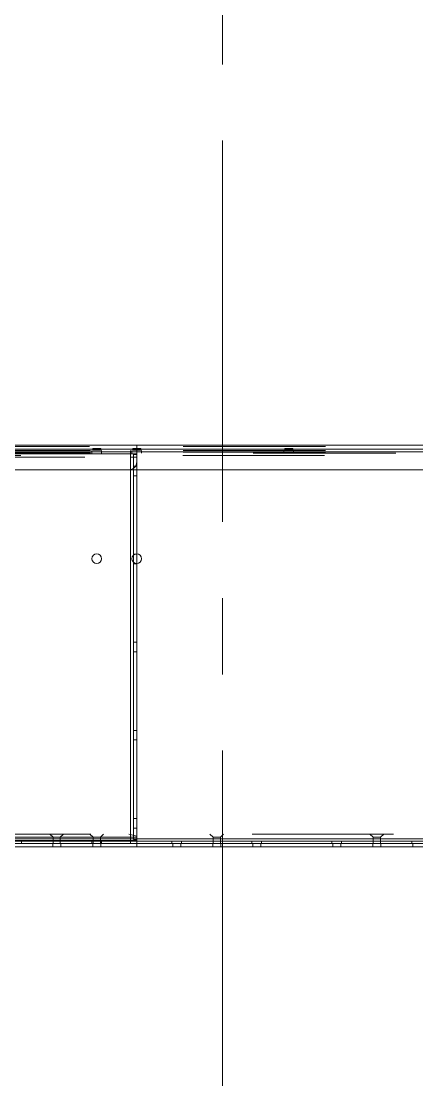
# Model space of a CAD drawing. Header units: millimetres. Extents: x 3220 to 226993, y 817 to 176024.
# Drawn here: x 98253 to 98747, y 160203 to 161525 of the extents above; entities that cross this region are included whole.
import ezdxf

# ---------------------------------------------------------------- set-up
doc = ezdxf.new("R2010")
doc.units = ezdxf.units.MM
doc.linetypes.add('AXES', pattern=[50.8, 31.75, -6.35, 6.35, -6.35])
doc.linetypes.add('DASHED', pattern=[15, 7, -8])
doc.layers.add('Axe', color=1, linetype='AXES', lineweight=9)
for name, color, linetype, lineweight, true_color in [('Sichtbare Kanten(DIN)', 7, 'Continuous', 50, 0x3f3f3f), ('Sichtbare tangentiale Kanten(DIN)', 7, 'Continuous', 50, 0x3f3f3f), ('Verdeckte Kanten(DIN)', 7, 'DASHED', 35, 0x3f3f3f), ('Verdeckte tangentiale Kanten(DIN)', 7, 'DASHED', 35, 0x3f3f3f)]:
    doc.layers.add(name, color=color, linetype=linetype, lineweight=lineweight, true_color=true_color)

# ---------------------------------------------------------------- blocks, each defined once
blk = doc.blocks.new('117')
at = {"layer": 'Sichtbare Kanten(DIN)', "color": 30, "lineweight": 0}
for p, q in [((-13130, 183), (-12107, 183)), ((-11108, 183), (-13106, 183)), ((-12107, 178), (-12107, 183)), ((-12107, 183), (-12107, 183)), ((-12107, 178), (-12107, 174.4)), ((-12107, 162.1), (-12107, 174.4)), ((-12107, 162.1), (-12107, 161.9)), ((-12107, -310), (-12107, 161.9)), ((-13102, 152.1), (-12117, 152.1)), ((-12117, 151.9), (-13102, 151.9)), ((-11118, 152.1), (-13096, 152.1)), ((-13096, 151.9), (-11118, 151.9)), ((-12111, -310), (-12111, 153.9)), ((-13107, -311), (-12107, -311)), ((-11107, -312), (-13107, -312)), ((-13107, -315), (-11107, -315)), ((-11107, -315), (-13107, -315)), ((-13107, -315), (-12107, -315)), ((-13107, -315), (-12107, -315)), ((-12115, -307), (-12111, -307)), ((-12115, -307), (-12115, -311)), ((-12111, -310), (-12107, -310)), ((-12107, -310), (-12107, -311)), ((-12107, -311), (-12107, -315)), ((-12107, -315), (-12107, -319)), ((-13107, -319), (-11107, -319)), ((-12107, -319), (-13107, -319))]:
    blk.add_line(p, q, dxfattribs=at)
for centre in [(-12157, 41), (-12107, 41)]:
    blk.add_circle(centre, 6, dxfattribs=at)
at = {"layer": 'Sichtbare Kanten(DIN)', "color": 30, "lineweight": 0, "extrusion": (0, 0, -1)}
blk.add_ellipse((-12157, 178.6), major_axis=(5, 0), ratio=0.026186, dxfattribs=at)
at = {"layer": 'Sichtbare Kanten(DIN)', "color": 30, "lineweight": 0}
for centre in [(-12107, 178.6), (-11917, 178.6)]:
    blk.add_ellipse(centre, major_axis=(-5, 0), ratio=0.026186, dxfattribs=at)
at = {"layer": 'Sichtbare Kanten(DIN)', "color": 30, "lineweight": 0, "extrusion": (0, 0, -1)}
for centre in [(-12117, 162.1), (-12117, 161.9)]:
    blk.add_ellipse(centre, major_axis=(10, 0), ratio=0.996195, start_param=0, end_param=1.570796, dxfattribs=at)
at = {"layer": 'Sichtbare tangentiale Kanten(DIN)', "color": 30, "lineweight": 0}
for p, q in [((-12107, 183), (-13130, 183)), ((-13106, 183), (-11108, 183)), ((-13106, 178), (-11108, 178)), ((-13106, 174.4), (-11108, 174.4)), ((-12107, 178), (-13104, 178)), ((-12107, 174.4), (-13104, 174.4)), ((-12117, 151.9), (-12117, 152.1)), ((-12115, 152.1), (-12115, -307)), ((-13101, -309), (-11113, -309)), ((-12115, -307), (-12592, -307))]:
    blk.add_line(p, q, dxfattribs=at)
at = {"layer": 'Verdeckte Kanten(DIN)', "color": 30, "lineweight": 0, "ltscale": 26.048429}
blk.add_line((-13130, 181), (-12107, 181), dxfattribs=at)
at = {"layer": 'Verdeckte Kanten(DIN)', "color": 30, "lineweight": 0, "ltscale": 25.437323}
for p, q in [((-11108, 181), (-13106, 181)), ((-13106, 173), (-11108, 173))]:
    blk.add_line(p, q, dxfattribs=at)
at = {"layer": 'Verdeckte Kanten(DIN)', "color": 30, "lineweight": 0, "ltscale": 25.386398}
blk.add_line((-12107, 172), (-13104, 172), dxfattribs=at)
at = {"layer": 'Verdeckte Kanten(DIN)', "color": 30, "lineweight": 0, "ltscale": 0.761779}
for p, q in [((-12163, 172), (-12163, 176)), ((-12151, 172), (-12151, 176)), ((-12115, 176), (-12115, 172)), ((-12111, 171), (-12107, 171)), ((-12107, 168), (-12111, 168)), ((-12111, 156.5), (-12107, 156.5)), ((-12111, 144.5), (-12107, 144.5)), ((-12111, 46.5), (-12107, 46.5)), ((-12111, 34.5), (-12107, 34.5)), ((-12111, -63.5), (-12107, -63.5)), ((-12111, -75.5), (-12107, -75.5)), ((-12111, -173.5), (-12107, -173.5)), ((-12111, -185.5), (-12107, -185.5)), ((-12111, -283.5), (-12107, -283.5)), ((-12111, -295.5), (-12107, -295.5)), ((-12251, -311), (-12251, -315)), ((-12212, -319), (-12212, -315)), ((-12202, -319), (-12202, -315)), ((-12163, -311), (-12163, -315)), ((-12162, -319), (-12162, -315)), ((-12162, -315), (-12162, -319)), ((-12152, -319), (-12152, -315)), ((-12152, -315), (-12152, -319)), ((-12151, -311), (-12151, -315)), ((-12115, -311), (-12115, -315)), ((-12111, -307), (-12107, -307)), ((-12062, -319), (-12062, -315)), ((-12052, -319), (-12052, -315)), ((-12012, -319), (-12012, -315)), ((-12002, -319), (-12002, -315)), ((-11962, -319), (-11962, -315)), ((-11952, -319), (-11952, -315)), ((-11862, -319), (-11862, -315)), ((-11852, -319), (-11852, -315)), ((-11812, -319), (-11812, -315)), ((-11802, -319), (-11802, -315)), ((-11762, -319), (-11762, -315))]:
    blk.add_line(p, q, dxfattribs=at)
at = {"layer": 'Verdeckte Kanten(DIN)', "color": 30, "lineweight": 0, "ltscale": 0.38097}
for p, q in [((-12162, 176.6), (-12162, 178.6)), ((-12152, 176.6), (-12152, 178.6)), ((-12112, 176.6), (-12112, 178.6)), ((-12102, 176.6), (-12102, 178.6)), ((-11922, 176.6), (-11922, 178.6)), ((-11912, 176.6), (-11912, 178.6))]:
    blk.add_line(p, q, dxfattribs=at)
at = {"layer": 'Verdeckte Kanten(DIN)', "color": 30, "lineweight": 0, "ltscale": 1.196656}
for p, q in [((-12115, 172), (-12115, 168)), ((-12115, 168), (-12111, 168))]:
    blk.add_line(p, q, dxfattribs=at)
at = {"layer": 'Verdeckte Kanten(DIN)', "color": 30, "lineweight": 0, "ltscale": 0.571309}
for p, q in [((-12113, 173), (-12113, 176)), ((-12101, 173), (-12101, 176)), ((-11923, 173), (-11923, 176)), ((-11911, 173), (-11911, 176)), ((-12251, -312), (-12251, -315)), ((-12163, -312), (-12163, -315)), ((-12151, -312), (-12151, -315)), ((-12063, -312), (-12063, -315)), ((-12051, -312), (-12051, -315)), ((-11963, -312), (-11963, -315)), ((-11951, -312), (-11951, -315)), ((-11863, -312), (-11863, -315)), ((-11851, -312), (-11851, -315)), ((-11763, -312), (-11763, -315))]:
    blk.add_line(p, q, dxfattribs=at)
at = {"layer": 'Verdeckte Kanten(DIN)', "color": 30, "lineweight": 0, "ltscale": 3.25123}
blk.add_line((-12111, 153.9), (-12111, 171), dxfattribs=at)
at = {"layer": 'Verdeckte Kanten(DIN)', "color": 30, "lineweight": 0, "ltscale": 25.208158}
blk.add_line((-13097, -303), (-11117, -303), dxfattribs=at)
at = {"layer": 'Verdeckte Kanten(DIN)', "color": 30, "lineweight": 0, "ltscale": 24.189648}
blk.add_line((-12367, -303), (-12117, -303), dxfattribs=at)
at = {"layer": 'Verdeckte Kanten(DIN)', "color": 30, "lineweight": 0, "ltscale": 1.104296}
for p, q in [((-12211.5, -307.1), (-12215.6, -303)), ((-12202.5, -307.1), (-12198.4, -303)), ((-12161.5, -307.1), (-12165.6, -303)), ((-12152.5, -307.1), (-12148.4, -303)), ((-12011.5, -307.1), (-12015.6, -303)), ((-12002.5, -307.1), (-11998.4, -303)), ((-11811.5, -307.1), (-11815.6, -303)), ((-11802.5, -307.1), (-11798.4, -303))]:
    blk.add_line(p, q, dxfattribs=at)
at = {"layer": 'Verdeckte Kanten(DIN)', "color": 30, "lineweight": 0, "ltscale": 1.971787}
blk.add_line((-12107, -305.7), (-12117, -303), dxfattribs=at)
at = {"layer": 'Verdeckte Kanten(DIN)', "color": 30, "lineweight": 0, "ltscale": 2.692601}
for p, q in [((-12211.5, -307.1), (-12202.5, -307.1)), ((-12152.5, -307.1), (-12161.5, -307.1)), ((-12011.5, -307.1), (-12002.5, -307.1)), ((-11811.5, -307.1), (-11802.5, -307.1))]:
    blk.add_line(p, q, dxfattribs=at)
at = {"layer": 'Verdeckte Kanten(DIN)', "color": 30, "lineweight": 0, "ltscale": 1.50461}
for p, q in [((-12211.5, -315), (-12211.5, -307.1)), ((-12202.5, -315), (-12202.5, -307.1)), ((-12161.5, -315), (-12161.5, -307.1)), ((-12152.5, -315), (-12152.5, -307.1)), ((-12011.5, -315), (-12011.5, -307.1)), ((-12002.5, -315), (-12002.5, -307.1)), ((-11811.5, -315), (-11811.5, -307.1)), ((-11802.5, -315), (-11802.5, -307.1))]:
    blk.add_line(p, q, dxfattribs=at)
at = {"layer": 'Verdeckte Kanten(DIN)', "color": 30, "lineweight": 0, "ltscale": 5.984706, "extrusion": (0, 0, -1)}
blk.add_ellipse((-12157, 176.6), major_axis=(-5, 0), ratio=0.026186, dxfattribs=at)
at = {"layer": 'Verdeckte Kanten(DIN)', "color": 30, "lineweight": 0, "ltscale": 5.984706}
for centre in [(-12107, 176.6), (-11917, 176.6)]:
    blk.add_ellipse(centre, major_axis=(5, 0), ratio=0.026186, dxfattribs=at)
at = {"layer": 'Verdeckte tangentiale Kanten(DIN)', "color": 30, "lineweight": 0, "ltscale": 26.048429}
blk.add_line((-13130, 181), (-12107, 181), dxfattribs=at)
at = {"layer": 'Verdeckte tangentiale Kanten(DIN)', "color": 30, "lineweight": 0, "ltscale": 25.437323}
for p, q in [((-11108, 181), (-13106, 181)), ((-11108, 176), (-13106, 176)), ((-11108, 174.2), (-13106, 174.2))]:
    blk.add_line(p, q, dxfattribs=at)
at = {"layer": 'Verdeckte tangentiale Kanten(DIN)', "color": 30, "lineweight": 0, "ltscale": 25.386398}
for p, q in [((-13104, 176), (-12107, 176)), ((-13104, 174.2), (-12107, 174.2))]:
    blk.add_line(p, q, dxfattribs=at)
at = {"layer": 'Verdeckte tangentiale Kanten(DIN)', "color": 30, "lineweight": 0, "ltscale": 25.310009}
blk.add_line((-11113, 170), (-13101, 170), dxfattribs=at)
at = {"layer": 'Verdeckte tangentiale Kanten(DIN)', "color": 30, "lineweight": 0, "ltscale": 25.055382}
blk.add_line((-13099, 168), (-12115, 168), dxfattribs=at)
at = {"layer": 'Verdeckte tangentiale Kanten(DIN)', "color": 30, "lineweight": 0, "ltscale": 3.020975}
blk.add_line((-12115, 168), (-12115, 152.1), dxfattribs=at)
blk = doc.blocks.new('section 3-2')
at = {"layer": 'Axe', "ltscale": 15}
blk.add_line((3000, -4000), (3000, 32505.5), dxfattribs=at)

msp = doc.modelspace()

# ---------------------------------------------------------------- block references
for name, p in [('section 3-2', (95504.1, 135943.7)), ('117', (110504.1, 160812.7))]:
    msp.add_blockref(name, p)

doc.saveas('drawing.dxf')
